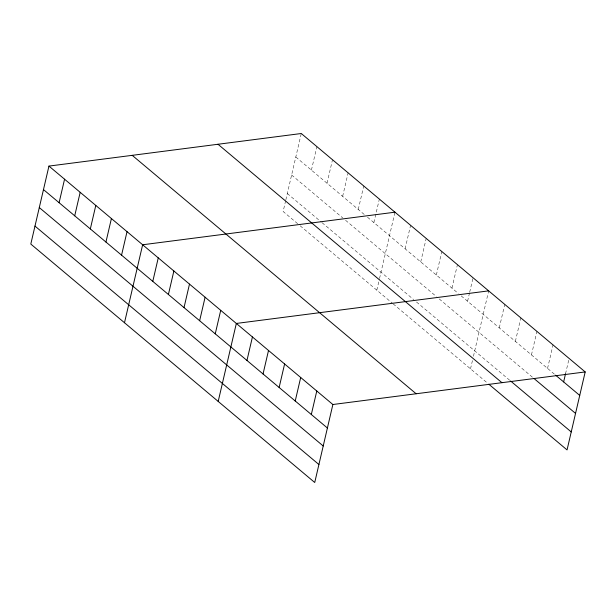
<?xml version="1.0" encoding="UTF-8"?>
<svg xmlns="http://www.w3.org/2000/svg" width="616" height="616" viewBox="0 0 616 616"><rect width="100%" height="100%" fill="white"/><g stroke="black" fill="none" stroke-linecap="round" stroke-linejoin="round"><path stroke-width="0.46" stroke-dasharray="3.08 2.31" d="M285.639 200.7L283.129 211.488L298.745 224.601M285.847 199.8L301.27 133.51M311.419 170.124L316.886 146.623M327.034 183.237L332.501 159.737M342.65 196.35L348.125 172.85M358.266 209.463L363.74 185.963M373.881 222.576L379.356 199.076M376.823 290.167L379.333 279.379M379.541 278.478L394.972 212.189M405.12 248.802L410.587 225.302M420.736 261.916L426.203 238.415M436.351 275.029L441.818 251.528M451.967 288.142L457.434 264.641M467.583 301.255L469.477 293.116M469.685 292.215L473.05 277.754M470.516 368.845L472.611 359.86M473.45 356.264L488.665 290.868M499.283 327.874L504.75 304.381M515.376 341.387L520.843 317.887M531.462 354.901L536.929 331.4M547.555 368.406L553.022 344.906M565.534 373.781L568.899 359.32M295.803 157.011L364.657 214.822M367.498 217.209L458.35 293.501M461.192 295.888L554.87 374.551M291.622 174.99L342.727 217.902M345.568 220.289L436.421 296.581M439.262 298.968L532.401 377.177M287.31 193.509L321.383 222.122M322.091 222.715L413.659 299.607M416.501 301.994L509.809 380.349M300.161 225.795L392.438 303.28M393.147 303.88L488.072 383.583"/><path stroke-width="0.92" d="M48.949 166.089L30.8 244.067L314.73 482.49L332.871 404.512L48.949 166.089L301.27 133.51L585.2 371.933L567.051 449.911L488.804 384.199M59.098 202.703L64.564 179.202M74.713 215.816L80.18 192.315M90.329 228.929L95.796 205.428M105.944 242.042L111.411 218.541M121.56 255.155L127.027 231.655M124.494 322.745L142.643 244.768L394.972 212.189M152.791 281.381L158.258 257.881M168.407 294.494L173.874 270.994M184.022 307.607L189.489 284.107M199.638 320.72L205.105 297.22M215.254 333.834L220.72 310.333M218.195 401.424L236.336 323.446L488.665 290.868M246.962 360.46L252.429 336.96M263.047 373.966L268.514 350.465M279.14 387.479L284.607 363.979M295.226 400.993L300.693 377.493M311.319 414.499L316.786 390.998M563.64 381.92L565.534 373.781M332.871 404.512L585.2 371.933M555.601 375.167L579.733 395.426M533.864 378.401L575.544 413.405M510.541 380.957L571.24 431.932M218.002 144.26L501.932 382.682M132.217 155.34L416.139 393.763M43.482 189.589L327.404 428.012M39.293 207.569L323.223 445.992M34.981 226.087L318.911 464.51"/></g></svg>
